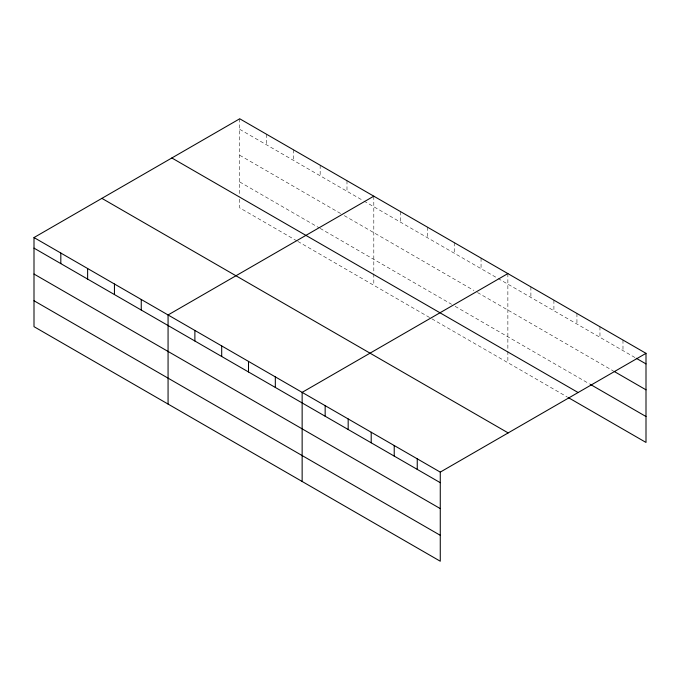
<?xml version="1.0" encoding="UTF-8"?>
<svg xmlns="http://www.w3.org/2000/svg" width="680" height="680" viewBox="0 0 680 680"><rect width="100%" height="100%" fill="white"/><g stroke="black" fill="none" stroke-linecap="round" stroke-linejoin="round"><path stroke-width="0.51" stroke-dasharray="3.4 2.55" d="M239.734 129.344L363.077 200.557M363.97 201.067L497.139 277.958M498.04 278.477L635.375 357.765M239.734 155.261L340.731 213.571M344.309 215.636L473.909 290.462M477.479 292.527L613.241 370.906M239.734 181.968L319.277 227.894M320.17 228.412L451.562 304.266M455.133 306.332L589.331 383.809M296.93 240.916L239.734 207.885L239.734 196.477M297.832 241.425L431.001 318.317M431.894 318.835L567.196 396.942M622.982 340.043L622.982 350.608M599.956 326.749L599.956 337.314M576.938 313.463L576.938 324.028M553.911 300.169L553.911 310.734M530.893 286.875L530.893 297.44M507.866 273.589L507.866 350.251M507.866 351.288L507.866 362.695M481.058 258.102L481.058 268.668M454.24 242.624L454.24 253.19M427.431 227.145L427.431 237.711M400.613 211.667L400.613 222.224M373.804 196.18L373.804 272.85M373.804 273.887L373.804 285.286M346.987 180.702L346.987 191.267M320.17 165.223L320.17 175.788M293.361 149.744L293.361 160.302M266.543 134.257L266.543 144.823M239.734 118.779L239.734 195.441"/><path stroke-width="1.02" d="M34 237.558L440.266 472.115L440.266 561.221L34 326.663L34 237.558L239.734 118.779L646 353.337L646 442.442L568.081 397.46M373.804 196.18L168.07 314.959L168.07 404.065M507.866 273.589L302.141 392.368L302.141 481.474M440.266 472.115L646 353.337M636.259 358.275L646 363.902M614.125 371.416L646 389.819M590.215 384.319L646 416.525M171.844 157.972L578.111 392.53M101.889 198.364L508.156 432.913M34 248.124L440.266 482.681M34 274.04L440.266 508.598M34 300.747L440.266 535.304M417.248 458.821L417.248 469.387M394.221 445.527L394.221 456.093M371.203 432.242L371.203 442.808M348.177 418.948L348.177 429.513M325.159 405.654L325.159 416.219M275.324 376.881L275.324 387.447M248.506 361.403L248.506 371.969M221.697 345.925L221.697 356.49M194.88 330.446L194.88 341.003M141.253 299.481L141.253 310.046M114.444 284.002L114.444 294.567M87.627 268.515L87.627 279.08M60.817 253.036L60.817 263.602"/></g></svg>
